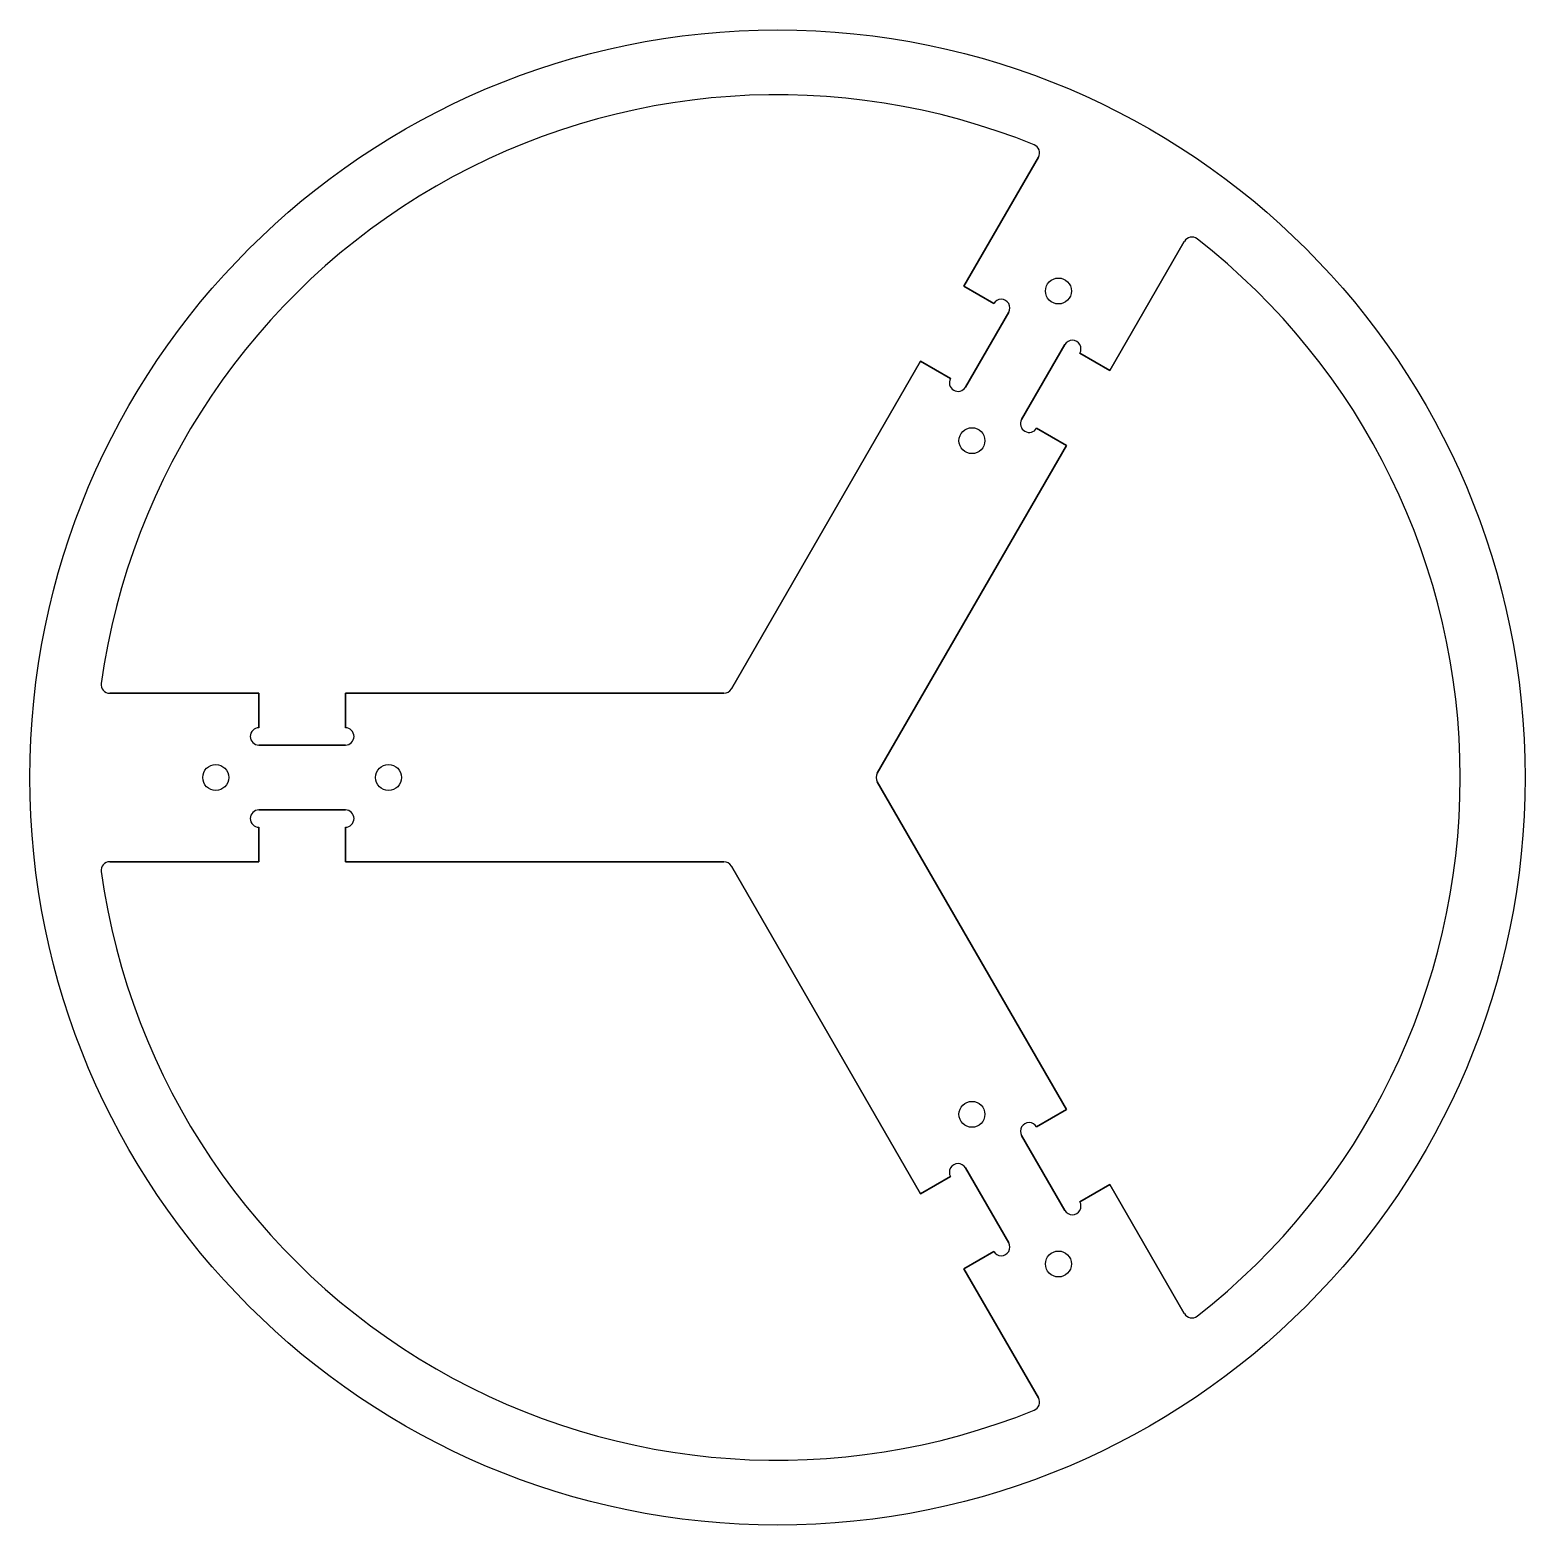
# Model space of a CAD drawing. Header units: millimetres. Extents: x -173 to 173, y -173 to 173.
import ezdxf

# ---------------------------------------------------------------- set-up
doc = ezdxf.new("R2010")
doc.units = ezdxf.units.MM
doc.layers.get('0').update_dxf_attribs({"linetype": 'CONTINUOUS'})

msp = doc.modelspace()

# ---------------------------------------------------------------- linework, layer by layer
for p, q in [((60.37, 143.56), (43.11, 113.67)), ((43.11, 113.67), (60.37, 143.56)), ((76.89, 94.17), (94.14, 124.06)), ((94.14, 124.06), (76.89, 94.17)), ((43.11, 113.67), (50.04, 109.67)), ((50.04, 109.67), (43.11, 113.67)), ((53.5, 107.67), (43.5, 90.35)), ((43.5, 90.35), (53.5, 107.67)), ((56.5, 82.85), (66.5, 100.17)), ((66.5, 100.17), (56.5, 82.85)), ((69.96, 98.17), (76.89, 94.17)), ((76.89, 94.17), (69.96, 98.17)), ((33.11, 96.35), (-10.68, 20.5)), ((-10.68, 20.5), (33.11, 96.35)), ((40.04, 92.35), (33.11, 96.35)), ((33.11, 96.35), (40.04, 92.35)), ((66.89, 76.85), (59.96, 80.85)), ((59.96, 80.85), (66.89, 76.85)), ((23.09, 1), (66.89, 76.85)), ((66.89, 76.85), (23.09, 1)), ((-120, 19.5), (-154.51, 19.5)), ((-154.51, 19.5), (-120, 19.5)), ((-120, 11.5), (-120, 19.5)), ((-120, 19.5), (-120, 11.5)), ((-12.41, 19.5), (-100, 19.5)), ((-100, 19.5), (-100, 11.5)), ((-100, 11.5), (-100, 19.5)), ((-100, 19.5), (-12.41, 19.5)), ((-100, 7.5), (-120, 7.5)), ((-120, 7.5), (-100, 7.5)), ((66.89, -76.85), (23.09, -1)), ((23.09, -1), (66.89, -76.85)), ((-120, -7.5), (-100, -7.5)), ((-100, -7.5), (-120, -7.5)), ((-120, -19.5), (-120, -11.5)), ((-120, -11.5), (-120, -19.5)), ((-100, -11.5), (-100, -19.5)), ((-100, -19.5), (-100, -11.5)), ((-154.51, -19.5), (-120, -19.5)), ((-120, -19.5), (-154.51, -19.5)), ((-100, -19.5), (-12.41, -19.5)), ((-12.41, -19.5), (-100, -19.5)), ((-10.68, -20.5), (33.11, -96.35)), ((33.11, -96.35), (-10.68, -20.5)), ((59.96, -80.85), (66.89, -76.85)), ((66.89, -76.85), (59.96, -80.85)), ((66.5, -100.17), (56.5, -82.85)), ((56.5, -82.85), (66.5, -100.17)), ((33.11, -96.35), (40.04, -92.35)), ((40.04, -92.35), (33.11, -96.35)), ((43.5, -90.35), (53.5, -107.67)), ((53.5, -107.67), (43.5, -90.35)), ((76.89, -94.17), (69.96, -98.17)), ((69.96, -98.17), (76.89, -94.17)), ((94.14, -124.06), (76.89, -94.17)), ((76.89, -94.17), (94.14, -124.06)), ((50.04, -109.67), (43.11, -113.67)), ((43.11, -113.67), (50.04, -109.67)), ((43.11, -113.67), (60.37, -143.56)), ((60.37, -143.56), (43.11, -113.67))]:
    msp.add_line(p, q)
for centre, radius in [((0, 0), 173), ((0, 0), 173), ((65, 112.58), 3), ((65, 112.58), 3), ((45, 77.94), 3), ((45, 77.94), 3), ((-130, 0), 3), ((-130, 0), 3), ((-90, 0), 3), ((-90, 0), 3), ((45, -77.94), 3), ((45, -77.94), 3), ((65, -112.58), 3), ((65, -112.58), 3)]:
    msp.add_circle(centre, radius)
for centre, radius, start, end in [((0, 0), 158, 67.9217, 172.0783), ((0, 0), 158, 67.9217, 172.0783), ((58.64, 144.56), 2, -30, 67.9217), ((58.64, 144.56), 2, -30, 67.9217), ((95.88, 123.06), 2, 52.0783, 150), ((95.88, 123.06), 2, 52.0783, 150), ((0, 0), 158, -52.0783, 52.0783), ((0, 0), 158, -52.0783, 52.0783), ((51.77, 108.67), 2, -30, 150), ((51.77, 108.67), 2, -30, 150), ((68.23, 99.17), 2, -30, 150), ((68.23, 99.17), 2, -30, 150), ((41.77, 91.35), 2, 150, 330), ((41.77, 91.35), 2, 150, 330), ((58.23, 81.85), 2, 150, 330), ((58.23, 81.85), 2, 150, 330), ((-154.51, 21.5), 2, 172.0783, 270), ((-154.51, 21.5), 2, 172.0783, 270), ((-12.41, 21.5), 2, 270, 330), ((-12.41, 21.5), 2, 270, 330), ((-120, 9.5), 2, 90, 270), ((-120, 9.5), 2, 90, 270), ((-100, 9.5), 2, -90, 90), ((-100, 9.5), 2, -90, 90), ((24.83, 0), 2, 150, 210), ((24.83, 0), 2, 150, 210), ((-120, -9.5), 2, 90, 270), ((-120, -9.5), 2, 90, 270), ((-100, -9.5), 2, -90, 90), ((-100, -9.5), 2, -90, 90), ((-154.51, -21.5), 2, 90, 187.9217), ((-154.51, -21.5), 2, 90, 187.9217), ((-12.41, -21.5), 2, 30, 90), ((-12.41, -21.5), 2, 30, 90), ((0, 0), 158, 187.9217, 292.0783), ((0, 0), 158, 187.9217, 292.0783), ((58.23, -81.85), 2, 30, 210), ((58.23, -81.85), 2, 30, 210), ((41.77, -91.35), 2, 30, 210), ((41.77, -91.35), 2, 30, 210), ((68.23, -99.17), 2, -150, 30), ((68.23, -99.17), 2, -150, 30), ((51.77, -108.67), 2, -150, 30), ((51.77, -108.67), 2, -150, 30), ((95.88, -123.06), 2, 210, 307.9217), ((95.88, -123.06), 2, 210, 307.9217), ((58.64, -144.56), 2, -67.9217, 30), ((58.64, -144.56), 2, -67.9217, 30)]:
    msp.add_arc(centre, radius, start, end)

doc.saveas('drawing.dxf')
